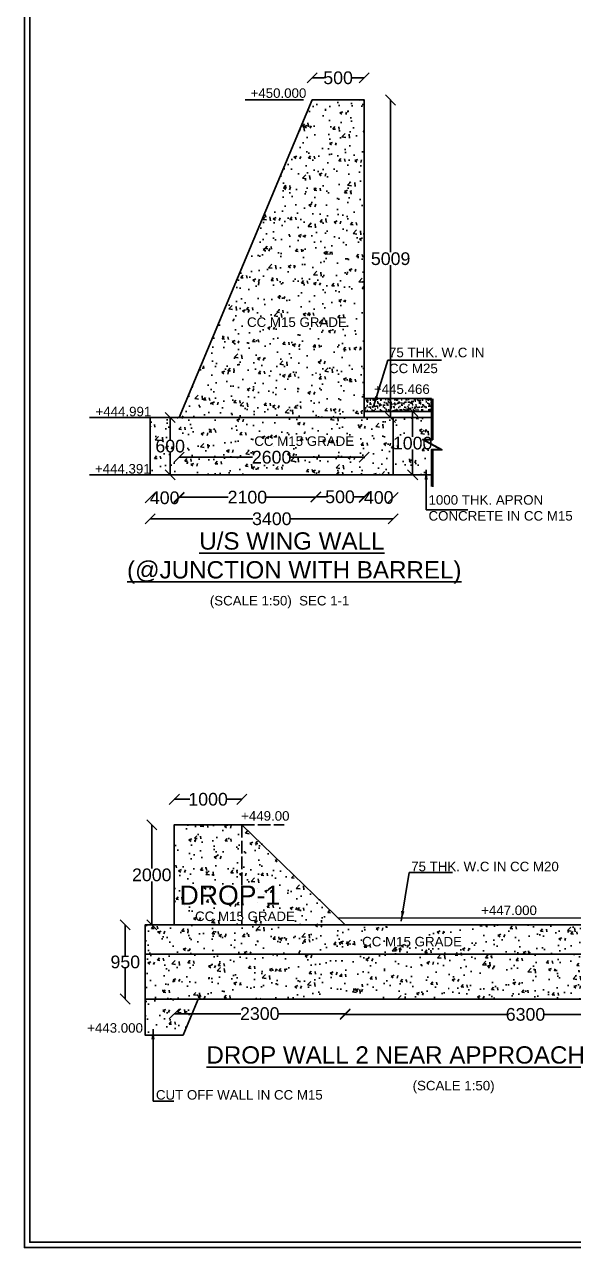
# Model space of a CAD drawing. Header units: millimetres. Extents: x 5124 to 6568637, y 2311 to 91879094.
# Drawn here: x 3695814 to 3701000, y 45930107 to 45941654 of the extents above; entities that cross this region are included whole.
import ezdxf

# ---------------------------------------------------------------- set-up
doc = ezdxf.new("R2010")
doc.units = ezdxf.units.MM
doc.header["$MEASUREMENT"] = 0
doc.linetypes.add('ACAD_ISO02W100', pattern=[15, 12, -3])
for name, color, linetype in [('DIMENSION', 7, 'Continuous'), ('DRAWING', 7, 'Continuous'), ('TEXT', 7, 'Continuous')]:
    doc.layers.add(name, color=color, linetype=linetype)
doc.styles.get("Standard").update_dxf_attribs({"font": 'arial.ttf', "height": 120})
doc.dimstyles.get("Standard").update_dxf_attribs({"dimtxt": 200, "dimasz": 110, "dimexe": 0.18, "dimexo": 0.0625, "dimgap": 0.09, "dimtad": 0, "dimtih": 1, "dimtoh": 1, "dimdec": 0, "dimzin": 0, "dimdsep": 46, "dimtxsty": 'Standard', "dimblk": 'OBLIQUE', "dimcen": 0.09, "dimse1": 1, "dimse2": 1, "dimadec": 0, "dimazin": 0, "dimtfac": 1, "dimtdec": 0, "dimtofl": 0, "dimtmove": 0, "dimatfit": 3, "dimfxl": 1, "dimtolj": 1, "dimtzin": 0, "dimarcsym": 0})
pattern_1 = [(50, (0, 0), (286.904073, -25.100854), [30, -330]), (355, (0, 0), (-55.5005334, 300.8768535), [24, -264]), (100.4514, (23.9, -2.1), (231.4037527, 275.7758168), [25.496076, -280.4568448]), (46.1842, (0, 80), (426.8964195, -66.2076057), [45, -495]), (96.6356, (35.57, 74.5), (373.8650822, 389.6471484), [38.244115, -420.6852]), (351.1842, (0, 80), (373.864778, 389.6474404), [36, -396]), (21, (40, 60), (238.7628208, -161.0475563), [30, -330]), (326, (40, 60), (97.3261328, 290.060018), [24, -264]), (71.4514, (59.9, 46.58), (336.0890514, 129.0121987), [25.496076, -280.4568448]), (37.5, (0, 0), (4.86394213, 133.15754153), [0, -260.8, 0, -268, 0, -265]), (7.5, (0, 0), (105.22781498, 157.76468475), [0, -152.8, 0, -254.8, 0, -101]), (327.5, (-89.2, 0), (213.52897447, -9.0219487), [0, -100, 0, -312, 0, -414]), (317.5, (-129.2, 0), (233.2744677, 40.0419929), [0, -130, 0, -207.2, 0, -294])]

# ---------------------------------------------------------------- blocks, each defined once
blk = doc.blocks.new('_Oblique')
at = {"color": 0, "linetype": 'ByBlock', "lineweight": -2}
blk.add_line((-0.5, -0.5), (0.5, 0.5), dxfattribs=at)
blk = doc.blocks.new('*D187')
at = {"layer": 'Defpoints', "color": 0, "linetype": 'Continuous', "transparency": 16777216}
for p in [(3699022, 45941150), (3698531, 45940941), (3699022, 45940941)]:
    blk.add_point(p, dxfattribs=at)
at = {"layer": 'DIMENSION', "color": 0, "linetype": 'Continuous', "lineweight": -2, "transparency": 16777216}
for p, q in [((3698531, 45941150), (3698644, 45941150)), ((3699022, 45941150), (3698909, 45941150))]:
    blk.add_line(p, q, dxfattribs=at)
at = {"layer": 'DIMENSION', "color": 0, "linetype": 'Continuous', "lineweight": -2, "transparency": 16777216, "xscale": 95, "yscale": 95, "zscale": 95, "rotation": 180}
blk.add_blockref('_Oblique', (3698531, 45941150), dxfattribs=at)
at = {"layer": 'DIMENSION', "color": 0, "linetype": 'Continuous', "lineweight": -2, "transparency": 16777216, "xscale": 95, "yscale": 95, "zscale": 95}
blk.add_blockref('_Oblique', (3699022, 45941150), dxfattribs=at)
at = {"layer": 'DIMENSION', "color": 0, "linetype": 'Continuous', "transparency": 16777216, "insert": (3698776, 45941150), "char_height": 120, "attachment_point": 5}
blk.add_mtext('\\A1;500', dxfattribs=at)
blk = doc.blocks.new('*D188')
at = {"layer": 'Defpoints', "color": 0, "linetype": 'Continuous', "transparency": 16777216}
for p in [(3699022, 45940941), (3699260, 45937943), (3699272, 45937943)]:
    blk.add_point(p, dxfattribs=at)
at = {"layer": 'DIMENSION', "color": 0, "linetype": 'Continuous', "lineweight": -2, "transparency": 16777216}
for p, q in [((3699272, 45940941), (3699272, 45939504)), ((3699272, 45937943), (3699272, 45939381))]:
    blk.add_line(p, q, dxfattribs=at)
at = {"layer": 'DIMENSION', "color": 0, "linetype": 'Continuous', "lineweight": -2, "transparency": 16777216, "xscale": 95, "yscale": 95, "zscale": 95}
for p, rotation in [((3699272, 45940941), 90), ((3699272, 45937943), 270)]:
    blk.add_blockref('_Oblique', p, dxfattribs=dict(at, rotation=rotation))
at = {"layer": 'DIMENSION', "color": 0, "linetype": 'Continuous', "transparency": 16777216, "insert": (3699272, 45939442), "char_height": 120, "attachment_point": 5}
blk.add_mtext('\\A1;5009', dxfattribs=at)
blk = doc.blocks.new('*D189')
at = {"layer": 'Defpoints', "color": 0, "linetype": 'Continuous', "transparency": 16777216}
for p in [(3699420, 45937999), (3699420, 45937403), (3699480, 45937403)]:
    blk.add_point(p, dxfattribs=at)
at = {"layer": 'DIMENSION', "color": 0, "linetype": 'Continuous', "lineweight": -2, "transparency": 16777216}
for p, q in [((3699480, 45937999), (3699480, 45937762)), ((3699480, 45937403), (3699480, 45937640))]:
    blk.add_line(p, q, dxfattribs=at)
at = {"layer": 'DIMENSION', "color": 0, "linetype": 'Continuous', "lineweight": -2, "transparency": 16777216, "xscale": 95, "yscale": 95, "zscale": 95}
for p, rotation in [((3699480, 45937999), 90), ((3699480, 45937403), 270)]:
    blk.add_blockref('_Oblique', p, dxfattribs=dict(at, rotation=rotation))
at = {"layer": 'DIMENSION', "color": 0, "linetype": 'Continuous', "transparency": 16777216, "insert": (3699480, 45937701), "char_height": 120, "attachment_point": 5}
blk.add_mtext('\\A1;1000', dxfattribs=at)
blk = doc.blocks.new('*D190')
at = {"layer": 'Defpoints', "color": 0, "linetype": 'Continuous', "transparency": 16777216}
for p in [(3697274, 45937943), (3699022, 45937943), (3699022, 45937568)]:
    blk.add_point(p, dxfattribs=at)
at = {"layer": 'DIMENSION', "color": 0, "linetype": 'Continuous', "lineweight": -2, "transparency": 16777216}
for p, q in [((3697274, 45937568), (3697968, 45937568)), ((3699022, 45937568), (3698328, 45937568))]:
    blk.add_line(p, q, dxfattribs=at)
at = {"layer": 'DIMENSION', "color": 0, "linetype": 'Continuous', "lineweight": -2, "transparency": 16777216, "xscale": 95, "yscale": 95, "zscale": 95, "rotation": 180}
blk.add_blockref('_Oblique', (3697274, 45937568), dxfattribs=at)
at = {"layer": 'DIMENSION', "color": 0, "linetype": 'Continuous', "lineweight": -2, "transparency": 16777216, "xscale": 95, "yscale": 95, "zscale": 95}
blk.add_blockref('_Oblique', (3699022, 45937568), dxfattribs=at)
at = {"layer": 'DIMENSION', "color": 0, "linetype": 'Continuous', "transparency": 16777216, "insert": (3698148, 45937568), "char_height": 120, "attachment_point": 5}
blk.add_mtext('\\A1;2600', dxfattribs=at)
blk = doc.blocks.new('*D191')
at = {"layer": 'Defpoints', "color": 0, "linetype": 'Continuous', "transparency": 16777216}
for p in [(3697225, 45937943), (3697190, 45937403), (3697225, 45937403)]:
    blk.add_point(p, dxfattribs=at)
at = {"layer": 'DIMENSION', "color": 0, "linetype": 'Continuous', "lineweight": -2, "transparency": 16777216}
for p, q in [((3697190, 45937943), (3697190, 45937734)), ((3697190, 45937403), (3697190, 45937611))]:
    blk.add_line(p, q, dxfattribs=at)
at = {"layer": 'DIMENSION', "color": 0, "linetype": 'Continuous', "lineweight": -2, "transparency": 16777216, "xscale": 95, "yscale": 95, "zscale": 95}
for p, rotation in [((3697190, 45937943), 90), ((3697190, 45937403), 270)]:
    blk.add_blockref('_Oblique', p, dxfattribs=dict(at, rotation=rotation))
at = {"layer": 'DIMENSION', "color": 0, "linetype": 'Continuous', "transparency": 16777216, "insert": (3697190, 45937673), "char_height": 120, "attachment_point": 5}
blk.add_mtext('\\A1;600', dxfattribs=at)
blk = doc.blocks.new('*D192')
at = {"layer": 'Defpoints', "color": 0, "linetype": 'Continuous', "transparency": 16777216}
for p in [(3697274, 45937943), (3697002, 45937403), (3697274, 45937185)]:
    blk.add_point(p, dxfattribs=at)
at = {"layer": 'DIMENSION', "color": 0, "linetype": 'Continuous', "lineweight": -2, "transparency": 16777216}
for p, q in [((3697002, 45937185), (3697003, 45937185)), ((3697274, 45937185), (3697273, 45937185))]:
    blk.add_line(p, q, dxfattribs=at)
at = {"layer": 'DIMENSION', "color": 0, "linetype": 'Continuous', "lineweight": -2, "transparency": 16777216, "xscale": 95, "yscale": 95, "zscale": 95, "rotation": 180}
blk.add_blockref('_Oblique', (3697002, 45937185), dxfattribs=at)
at = {"layer": 'DIMENSION', "color": 0, "linetype": 'Continuous', "lineweight": -2, "transparency": 16777216, "xscale": 95, "yscale": 95, "zscale": 95}
blk.add_blockref('_Oblique', (3697274, 45937185), dxfattribs=at)
at = {"layer": 'DIMENSION', "color": 0, "linetype": 'Continuous', "transparency": 16777216, "insert": (3697138, 45937185), "char_height": 120, "attachment_point": 5}
blk.add_mtext('\\A1;400', dxfattribs=at)
blk = doc.blocks.new('*D193')
at = {"layer": 'Defpoints', "color": 0, "linetype": 'Continuous', "transparency": 16777216}
for p in [(3697273, 45937184), (3698565, 45937191), (3698565, 45937184)]:
    blk.add_point(p, dxfattribs=at)
at = {"layer": 'DIMENSION', "color": 0, "linetype": 'Continuous', "lineweight": -2, "transparency": 16777216}
for p, q in [((3697273, 45937191), (3697739, 45937191)), ((3698565, 45937191), (3698099, 45937191))]:
    blk.add_line(p, q, dxfattribs=at)
at = {"layer": 'DIMENSION', "color": 0, "linetype": 'Continuous', "lineweight": -2, "transparency": 16777216, "xscale": 95, "yscale": 95, "zscale": 95, "rotation": 180}
blk.add_blockref('_Oblique', (3697273, 45937191), dxfattribs=at)
at = {"layer": 'DIMENSION', "color": 0, "linetype": 'Continuous', "lineweight": -2, "transparency": 16777216, "xscale": 95, "yscale": 95, "zscale": 95}
blk.add_blockref('_Oblique', (3698565, 45937191), dxfattribs=at)
at = {"layer": 'DIMENSION', "color": 0, "linetype": 'Continuous', "transparency": 16777216, "insert": (3697919, 45937191), "char_height": 120, "attachment_point": 5}
blk.add_mtext('\\A1;2100', dxfattribs=at)
blk = doc.blocks.new('*D194')
at = {"layer": 'Defpoints', "color": 0, "linetype": 'Continuous', "transparency": 16777216}
for p in [(3698565, 45937191), (3699023, 45937194), (3699023, 45937191)]:
    blk.add_point(p, dxfattribs=at)
at = {"layer": 'DIMENSION', "color": 0, "linetype": 'Continuous', "lineweight": -2, "transparency": 16777216}
for p, q in [((3698565, 45937194), (3698662, 45937194)), ((3699023, 45937194), (3698927, 45937194))]:
    blk.add_line(p, q, dxfattribs=at)
at = {"layer": 'DIMENSION', "color": 0, "linetype": 'Continuous', "lineweight": -2, "transparency": 16777216, "xscale": 95, "yscale": 95, "zscale": 95, "rotation": 180}
blk.add_blockref('_Oblique', (3698565, 45937194), dxfattribs=at)
at = {"layer": 'DIMENSION', "color": 0, "linetype": 'Continuous', "lineweight": -2, "transparency": 16777216, "xscale": 95, "yscale": 95, "zscale": 95}
blk.add_blockref('_Oblique', (3699023, 45937194), dxfattribs=at)
at = {"layer": 'DIMENSION', "color": 0, "linetype": 'Continuous', "transparency": 16777216, "insert": (3698794, 45937194), "char_height": 120, "attachment_point": 5}
blk.add_mtext('\\A1;500', dxfattribs=at)
blk = doc.blocks.new('*D195')
at = {"layer": 'Defpoints', "color": 0, "linetype": 'Continuous', "transparency": 16777216}
for p in [(3699297, 45937403), (3699023, 45937191), (3699297, 45937188)]:
    blk.add_point(p, dxfattribs=at)
at = {"layer": 'DIMENSION', "color": 0, "linetype": 'Continuous', "lineweight": -2, "transparency": 16777216}
for p, q in [((3699023, 45937188), (3699025, 45937188)), ((3699297, 45937188), (3699295, 45937188))]:
    blk.add_line(p, q, dxfattribs=at)
at = {"layer": 'DIMENSION', "color": 0, "linetype": 'Continuous', "lineweight": -2, "transparency": 16777216, "xscale": 95, "yscale": 95, "zscale": 95, "rotation": 180}
blk.add_blockref('_Oblique', (3699023, 45937188), dxfattribs=at)
at = {"layer": 'DIMENSION', "color": 0, "linetype": 'Continuous', "lineweight": -2, "transparency": 16777216, "xscale": 95, "yscale": 95, "zscale": 95}
blk.add_blockref('_Oblique', (3699297, 45937188), dxfattribs=at)
at = {"layer": 'DIMENSION', "color": 0, "linetype": 'Continuous', "transparency": 16777216, "insert": (3699160, 45937188), "char_height": 120, "attachment_point": 5}
blk.add_mtext('\\A1;400', dxfattribs=at)
blk = doc.blocks.new('*D196')
at = {"layer": 'Defpoints', "color": 0, "linetype": 'Continuous', "transparency": 16777216}
for p in [(3697002, 45937403), (3699297, 45937403), (3699297, 45936987)]:
    blk.add_point(p, dxfattribs=at)
at = {"layer": 'DIMENSION', "color": 0, "linetype": 'Continuous', "lineweight": -2, "transparency": 16777216}
for p, q in [((3697002, 45936987), (3697971, 45936987)), ((3699297, 45936987), (3698329, 45936987))]:
    blk.add_line(p, q, dxfattribs=at)
at = {"layer": 'DIMENSION', "color": 0, "linetype": 'Continuous', "lineweight": -2, "transparency": 16777216, "xscale": 95, "yscale": 95, "zscale": 95, "rotation": 180}
blk.add_blockref('_Oblique', (3697002, 45936987), dxfattribs=at)
at = {"layer": 'DIMENSION', "color": 0, "linetype": 'Continuous', "lineweight": -2, "transparency": 16777216, "xscale": 95, "yscale": 95, "zscale": 95}
blk.add_blockref('_Oblique', (3699297, 45936987), dxfattribs=at)
at = {"layer": 'DIMENSION', "color": 0, "linetype": 'Continuous', "transparency": 16777216, "insert": (3698150, 45936987), "char_height": 120, "attachment_point": 5}
blk.add_mtext('\\A1;3400', dxfattribs=at)
blk = doc.blocks.new('*D228')
at = {"layer": 'Defpoints', "color": 0, "linetype": 'Continuous', "transparency": 16777216}
for p in [(3697867, 45934339), (3697229, 45934098), (3697867, 45934098)]:
    blk.add_point(p, dxfattribs=at)
at = {"layer": 'DIMENSION', "color": 0, "linetype": 'Continuous', "lineweight": -2, "transparency": 16777216}
for p, q in [((3697229, 45934339), (3697375, 45934339)), ((3697867, 45934339), (3697721, 45934339))]:
    blk.add_line(p, q, dxfattribs=at)
at = {"layer": 'DIMENSION', "color": 0, "linetype": 'Continuous', "lineweight": -2, "transparency": 16777216, "xscale": 95, "yscale": 95, "zscale": 95, "rotation": 180}
blk.add_blockref('_Oblique', (3697229, 45934339), dxfattribs=at)
at = {"layer": 'DIMENSION', "color": 0, "linetype": 'Continuous', "lineweight": -2, "transparency": 16777216, "xscale": 95, "yscale": 95, "zscale": 95}
blk.add_blockref('_Oblique', (3697867, 45934339), dxfattribs=at)
at = {"layer": 'DIMENSION', "color": 0, "linetype": 'Continuous', "transparency": 16777216, "insert": (3697548, 45934339), "char_height": 120, "attachment_point": 5}
blk.add_mtext('\\A1;1000', dxfattribs=at)
blk = doc.blocks.new('*D229')
at = {"layer": 'Defpoints', "color": 0, "linetype": 'Continuous', "transparency": 16777216}
for p in [(3697229, 45934098), (3697016, 45933153), (3697229, 45933153)]:
    blk.add_point(p, dxfattribs=at)
at = {"layer": 'DIMENSION', "color": 0, "linetype": 'Continuous', "lineweight": -2, "transparency": 16777216}
for p, q in [((3697016, 45934098), (3697016, 45933687)), ((3697016, 45933153), (3697016, 45933564))]:
    blk.add_line(p, q, dxfattribs=at)
at = {"layer": 'DIMENSION', "color": 0, "linetype": 'Continuous', "lineweight": -2, "transparency": 16777216, "xscale": 95, "yscale": 95, "zscale": 95}
for p, rotation in [((3697016, 45934098), 90), ((3697016, 45933153), 270)]:
    blk.add_blockref('_Oblique', p, dxfattribs=dict(at, rotation=rotation))
at = {"layer": 'DIMENSION', "color": 0, "linetype": 'Continuous', "transparency": 16777216, "insert": (3697016, 45933625), "char_height": 120, "attachment_point": 5}
blk.add_mtext('\\A1;2000', dxfattribs=at)
blk = doc.blocks.new('*D230')
at = {"layer": 'Defpoints', "color": 0, "linetype": 'Continuous', "transparency": 16777216}
for p in [(3696953, 45933153), (3696766, 45932454), (3696953, 45932454)]:
    blk.add_point(p, dxfattribs=at)
at = {"layer": 'DIMENSION', "color": 0, "linetype": 'Continuous', "lineweight": -2, "transparency": 16777216}
for p, q in [((3696766, 45933153), (3696766, 45932864)), ((3696766, 45932454), (3696766, 45932742))]:
    blk.add_line(p, q, dxfattribs=at)
at = {"layer": 'DIMENSION', "color": 0, "linetype": 'Continuous', "lineweight": -2, "transparency": 16777216, "xscale": 95, "yscale": 95, "zscale": 95}
for p, rotation in [((3696766, 45933153), 90), ((3696766, 45932454), 270)]:
    blk.add_blockref('_Oblique', p, dxfattribs=dict(at, rotation=rotation))
at = {"layer": 'DIMENSION', "color": 0, "linetype": 'Continuous', "transparency": 16777216, "insert": (3696766, 45932803), "char_height": 120, "attachment_point": 5}
blk.add_mtext('\\A1;950', dxfattribs=at)
blk = doc.blocks.new('*D231')
at = {"layer": 'Defpoints', "color": 0, "linetype": 'Continuous', "transparency": 16777216}
for p in [(3697229, 45933153), (3698843, 45933153), (3698843, 45932315)]:
    blk.add_point(p, dxfattribs=at)
at = {"layer": 'DIMENSION', "color": 0, "linetype": 'Continuous', "lineweight": -2, "transparency": 16777216}
for p, q in [((3697229, 45932315), (3697856, 45932315)), ((3698843, 45932315), (3698216, 45932315))]:
    blk.add_line(p, q, dxfattribs=at)
at = {"layer": 'DIMENSION', "color": 0, "linetype": 'Continuous', "lineweight": -2, "transparency": 16777216, "xscale": 95, "yscale": 95, "zscale": 95, "rotation": 180}
blk.add_blockref('_Oblique', (3697229, 45932315), dxfattribs=at)
at = {"layer": 'DIMENSION', "color": 0, "linetype": 'Continuous', "lineweight": -2, "transparency": 16777216, "xscale": 95, "yscale": 95, "zscale": 95}
blk.add_blockref('_Oblique', (3698843, 45932315), dxfattribs=at)
at = {"layer": 'DIMENSION', "color": 0, "linetype": 'Continuous', "transparency": 16777216, "insert": (3698036, 45932315), "char_height": 120, "attachment_point": 5}
blk.add_mtext('\\A1;2300', dxfattribs=at)
blk = doc.blocks.new('*D232')
at = {"layer": 'Defpoints', "color": 0, "linetype": 'Continuous', "transparency": 16777216}
for p in [(3698843, 45933153), (3702249, 45933153), (3702249, 45932308)]:
    blk.add_point(p, dxfattribs=at)
at = {"layer": 'DIMENSION', "color": 0, "linetype": 'Continuous', "lineweight": -2, "transparency": 16777216}
for p, q in [((3698843, 45932308), (3700367, 45932308)), ((3702249, 45932308), (3700726, 45932308))]:
    blk.add_line(p, q, dxfattribs=at)
at = {"layer": 'DIMENSION', "color": 0, "linetype": 'Continuous', "lineweight": -2, "transparency": 16777216, "xscale": 95, "yscale": 95, "zscale": 95, "rotation": 180}
blk.add_blockref('_Oblique', (3698843, 45932308), dxfattribs=at)
at = {"layer": 'DIMENSION', "color": 0, "linetype": 'Continuous', "lineweight": -2, "transparency": 16777216, "xscale": 95, "yscale": 95, "zscale": 95}
blk.add_blockref('_Oblique', (3702249, 45932308), dxfattribs=at)
at = {"layer": 'DIMENSION', "color": 0, "linetype": 'Continuous', "transparency": 16777216, "insert": (3700546, 45932308), "char_height": 120, "attachment_point": 5}
blk.add_mtext('\\A1;6300', dxfattribs=at)

msp = doc.modelspace()

# ---------------------------------------------------------------- hatches: boundary and pattern name
at = {"layer": 'DRAWING', "linetype": 'Continuous'}
h = msp.add_hatch(dxfattribs=at)
h.set_pattern_fill('AR-CONC', color=256, scale=40, style=0)
h.set_pattern_definition(pattern_1)
h.paths.add_polyline_path([(3699022.2, 45940941.5), (3698530.8, 45940941.5), (3697274.2, 45937943), (3699022.2, 45937943)])
h.paths.add_polyline_path([(3699297.1, 45937943), (3697002, 45937943), (3697002, 45937402.7), (3699297.1, 45937402.7)])
h.paths.add_polyline_path([(3699657.8, 45937640.6), (3699746.7, 45937640.6), (3699573.6, 45937735.8), (3699657.9, 45937735.8), (3699657.9, 45937943), (3699297.1, 45937943), (3699297.1, 45937402.7), (3699657.8, 45937402.7)])
h.paths.add_polyline_path([(3697892.9, 45938910.8), (3698868.1, 45938910.8), (3698868.1, 45938772.6), (3697892.9, 45938772.6)], flags=24)
h.paths.add_polyline_path([(3697961.8, 45937788), (3698936.9, 45937788), (3698936.9, 45937649.8), (3697961.8, 45937649.8)], flags=24)
h = msp.add_hatch(dxfattribs=at)
h.set_pattern_fill('AR-SAND', color=256, scale=25, style=0)
h.set_pattern_definition([(37.5, (0, 0), (-1.574833953, 48.170594225), [0, -38, 0, -42.5, 0, -40.625]), (7.5, (0, 0), (44.24441763, 70.55365163), [0, -20.5, 0, -34.25, 0, -13.125]), (327.5, (-30.75, 0), (77.853546544, 0.14147634), [0, -12.5, 0, -45, 0, -58.75]), (317.5, (-30.75, 0), (75.15316511, 21.94188912), [0, -6.25, 0, -29.5, 0, -33.75])])
h.paths.add_polyline_path([(3699657.9, 45938122.6), (3699022.2, 45938122.6), (3699022.2, 45937999.2), (3699657.9, 45937999.2)])
h = msp.add_hatch(dxfattribs=at)
h.set_pattern_fill('AR-CONC', color=256, scale=40, style=0)
h.set_pattern_definition(pattern_1)
h.paths.add_polyline_path([(3697867.4, 45934098.4), (3697228.7, 45934098.4), (3697228.7, 45933152.6), (3697867.4, 45933152.6)])
h.paths.add_polyline_path([(3697867.4, 45934098.4), (3697867.4, 45933152.6), (3698843.5, 45933152.6)])
h.paths.add_polyline_path([(3702248.8, 45933152.6), (3696953.3, 45933152.6), (3696953.3, 45932875.6), (3702248.8, 45932875.6)])
h.paths.add_polyline_path([(3702248.8, 45932875.6), (3696953.3, 45932875.6), (3696953.3, 45932453.5), (3697454, 45932453.5), (3702248.8, 45932453.5)])
h.paths.add_polyline_path([(3697454, 45932453.5), (3696953.3, 45932453.5), (3696953.3, 45932112.4), (3697311.5, 45932112.4)])
h.paths.add_polyline_path([(3697402.5, 45933302.1), (3698377.6, 45933302.1), (3698377.6, 45933164), (3697402.5, 45933164)], flags=9)
h.paths.add_polyline_path([(3697233.7, 45933569.3), (3698208.3, 45933569.3), (3698208.3, 45933293), (3697233.7, 45933293)], flags=9)
h.paths.add_polyline_path([(3698980.4, 45933062.9), (3699955.5, 45933062.9), (3699955.5, 45932924.8), (3698980.4, 45932924.8)], flags=24)

# ---------------------------------------------------------------- linework, layer by layer
at = {"layer": 'DIMENSION', "linetype": 'Continuous'}
msp.add_lwpolyline([(3702248.8, 45933152.6), (3702248.8, 45933218.7), (3698776.7, 45933217.3)], dxfattribs=at)
msp.add_lwpolyline([(3696953.3, 45932453.5), (3697454, 45932453.5), (3697311.5, 45932112.4), (3696953.3, 45932112.4)], close=True, dxfattribs=at)
at = {"layer": 'DRAWING', "linetype": 'Continuous'}
for points in [[(3733388.5, 45956444.6), (3695813.5, 45956444.6), (3695813.5, 45930107.4), (3733388.5, 45930107.4)], [(3733338.2, 45956394.3), (3695863.8, 45956394.3), (3695863.8, 45930157.7), (3733338.2, 45930157.7)], [(3699022.2, 45937943), (3697274.2, 45937943), (3698530.8, 45940941.5), (3699022.2, 45940941.5)], [(3699022.2, 45938122.6), (3699657.9, 45938122.6), (3699657.9, 45937999.2), (3699022.2, 45937999.2)], [(3697002, 45937943), (3699297.1, 45937943), (3699297.1, 45937402.7), (3697002, 45937402.7)], [(3697228.7, 45933152.6), (3698843.5, 45933152.6), (3697867.4, 45934098.4), (3697228.7, 45934098.4)], [(3696953.3, 45932453.5), (3702248.8, 45932453.5), (3702248.8, 45933152.6), (3696953.3, 45933152.6)]]:
    msp.add_lwpolyline(points, close=True, dxfattribs=at)
for points in [[(3698450.4, 45940941.5), (3697898.4, 45940941.5)], [(3699657.9, 45938122.6), (3699657.9, 45937735.8), (3699573.6, 45937735.8), (3699746.7, 45937640.6), (3699657.8, 45937640.6), (3699657.8, 45937292.3)], [(3699669.7, 45938119.9), (3699669.7, 45937733.1), (3699585.4, 45937733.1), (3699758.5, 45937638), (3699669.6, 45937638), (3699669.6, 45937289.7)], [(3697002, 45937943), (3696427.4, 45937943)], [(3699297.1, 45937943), (3699663.6, 45937943)], [(3697002, 45937402.7), (3696427.4, 45937402.7)], [(3699297.1, 45937402.7), (3699663.6, 45937402.7)], [(3696953.3, 45932875.6), (3702248.8, 45932875.6)]]:
    msp.add_lwpolyline(points, dxfattribs=at)
at = {"layer": 'DRAWING', "linetype": 'ACAD_ISO02W100', "ltscale": 10}
for points in [[(3697867.4, 45934098.4), (3697867.4, 45933152.6)], [(3697867.4, 45934098.4), (3698266.1, 45934098.4)]]:
    msp.add_lwpolyline(points, dxfattribs=at)

# ---------------------------------------------------------------- texts
at = {"layer": 'DRAWING', "linetype": 'Continuous', "attachment_point": 1}
for s, insert, char_height, width in [('CC M15 GRADE', (3697915.4, 45938888.3), 90, 937.305), ('75 THK. W.C IN \\PCC M25', (3699256.7, 45938602.2), 90, 1767.245), ('+445.466', (3699114, 45938256.1), 90, 661.171), ('CC M15 GRADE', (3697984.3, 45937765.5), 90, 937.305), ('1000 THK. APRON CONCRETE IN CC M15', (3699629.8, 45937210.2), 90, 1767.245), ('DROP-1', (3697278.7, 45933524.3), 180, 452.865), ('CC M15 GRADE', (3697425, 45933279.6), 90, 937.305), ('CC M15 GRADE', (3699002.9, 45933040.4), 90, 937.305)]:
    msp.add_mtext(s, dxfattribs=dict(at, insert=insert, char_height=char_height, width=width))
at = {"layer": 'TEXT', "attachment_point": 1}
for s, insert, char_height, width in [('\\pi3.9409;+450.000', (3697945.3, 45941050.9), 89.807, 521.67), ('\\pi12.456;+444.991', (3696472.2, 45938044.7), 89.807, 521.67), ('\\pi12.456;+444.391', (3696466.3, 45937504.2), 89.807, 521.67), ('\\pi934.11;{\\LU/S WING WALL \\P\\pi188.58; (@JUNCTION WITH BARREL)}', (3696530.6, 45936859.6), 163.286, 3591.195), ('\\pi4.2472;(SCALE 1:50)  SEC 1-1', (3697560.3, 45936258.9), 89.807, 1295.752), ('\\pi38.828;+449.00', (3697821.1, 45934227.2), 89.807, 521.67), ('\\pi3.4202;75 THK. W.C IN CC M20', (3699463, 45933749.5), 89.807, 1389.113), ('\\pi3.9409;+447.000', (3700123.1, 45933336.1), 89.807, 521.67), ('\\pi3.9409;+443.000', (3696402, 45932225.5), 89.807, 521.67), ('\\pi26.295;{\\LDROP WALL 2 NEAR APPROACH}', (3697505.9, 45932007.4), 163.286, 3591.195), ('\\pi266.93;(SCALE 1:50)  ', (3699213.1, 45931681), 89.807, 1295.752), ('\\pi107.04;CUT OFF WALL IN CC M15', (3696948.3, 45931593.8), 89.807, 1778.181)]:
    msp.add_mtext(s, dxfattribs=dict(at, insert=insert, char_height=char_height, width=width))

# ---------------------------------------------------------------- dimensions: what is measured, and where the dimension line sits
at = {"layer": 'DIMENSION', "linetype": 'Continuous'}
for base, p1, p2, text, picture, middle in [((3699022.2, 45941149.8), (3698530.8, 45940941.5), (3699022.2, 45940941.5), '500', '*D187', (3698776.5, 45941149.8)), ((3697274.2, 45937185), (3697002, 45937402.7), (3697274.2, 45937943), '400', '*D192', (3697138.1, 45937185)), ((3699022.2, 45937568.3), (3697274.2, 45937943), (3699022.2, 45937943), '2600', '*D190', (3698148.2, 45937568.3)), ((3699297.1, 45936987.4), (3697002, 45937402.7), (3699297.1, 45937402.7), '3400', '*D196', (3698149.6, 45936987.4)), ((3699297.1, 45937187.9), (3699023, 45937190.9), (3699297.1, 45937402.7), '400', '*D195', (3699160.1, 45937187.9)), ((3698565.5, 45937190.9), (3697272.9, 45937183.7), (3698565.5, 45937183.7), '2100', '*D193', (3697919.2, 45937190.9)), ((3699023, 45937193.8), (3698565.5, 45937190.9), (3699023, 45937190.9), '500', '*D194', (3698794.2, 45937193.8)), ((3697867.4, 45934339.1), (3697228.7, 45934098.4), (3697867.4, 45934098.4), '1000', '*D228', (3697548, 45934339.1)), ((3698843.5, 45932315.3), (3697228.7, 45933152.6), (3698843.5, 45933152.6), '2300', '*D231', (3698036.1, 45932315.3)), ((3702248.8, 45932307.6), (3698843.5, 45933152.6), (3702248.8, 45933152.6), '6300', '*D232', (3700546.1, 45932307.6))]:
    dim = msp.add_linear_dim(base=base, p1=p1, p2=p2, text=text, dimstyle='Standard', override={"dimasz": 95, "dimarcsym": 1}, dxfattribs=at)
    dim.commit()
    dim.dimension.update_dxf_attribs({"geometry": picture, "text_midpoint": middle})
for base, p1, p2, text, picture, middle in [((3699272.1, 45937943), (3699022.2, 45940941.5), (3699260.1, 45937943), '5009', '*D188', (3699272.1, 45939442.2)), ((3697189.8, 45937402.7), (3697225.2, 45937943), (3697225.2, 45937402.7), '600', '*D191', (3697189.8, 45937672.8)), ((3699480.4, 45937402.7), (3699420.4, 45937999.2), (3699420.4, 45937402.7), '1000', '*D189', (3699480.4, 45937700.9)), ((3697016.2, 45933152.6), (3697228.7, 45934098.4), (3697228.7, 45933152.6), '2000', '*D229', (3697016.2, 45933625.5)), ((3696766.1, 45932453.5), (3696953.3, 45933152.6), (3696953.3, 45932453.5), '950', '*D230', (3696766.1, 45932803.1))]:
    dim = msp.add_linear_dim(base=base, p1=p1, p2=p2, angle=90, text=text, dimstyle='Standard', override={"dimasz": 95, "dimarcsym": 1}, dxfattribs=at)
    dim.commit()
    dim.dimension.update_dxf_attribs({"geometry": picture, "text_midpoint": middle})

# ---------------------------------------------------------------- leaders
for points in [[(3699371.7, 45933188.2), (3699446.7, 45933647.3), (3699857, 45933647.3)], [(3697027.7, 45932168.6), (3697027.7, 45931488.7), (3697223.9, 45931488.7)]]:
    msp.add_leader(points, dimstyle='Standard', override={"dimasz": 95, "dimgap": 0.09, "dimtad": 0, "dimarcsym": 1}, dxfattribs=at)
at = {"layer": 'DRAWING', "linetype": 'Continuous'}
for points in [[(3699110.6, 45938048.1), (3699246.8, 45938484), (3699753.6, 45938484)], [(3699607.3, 45937450.5), (3699607.3, 45937072.5), (3700000.3, 45937072.5)]]:
    msp.add_leader(points, dimstyle='Standard', override={"dimasz": 95, "dimgap": 0.09, "dimtad": 0, "dimarcsym": 1}, dxfattribs=at)

doc.saveas('drawing.dxf')
